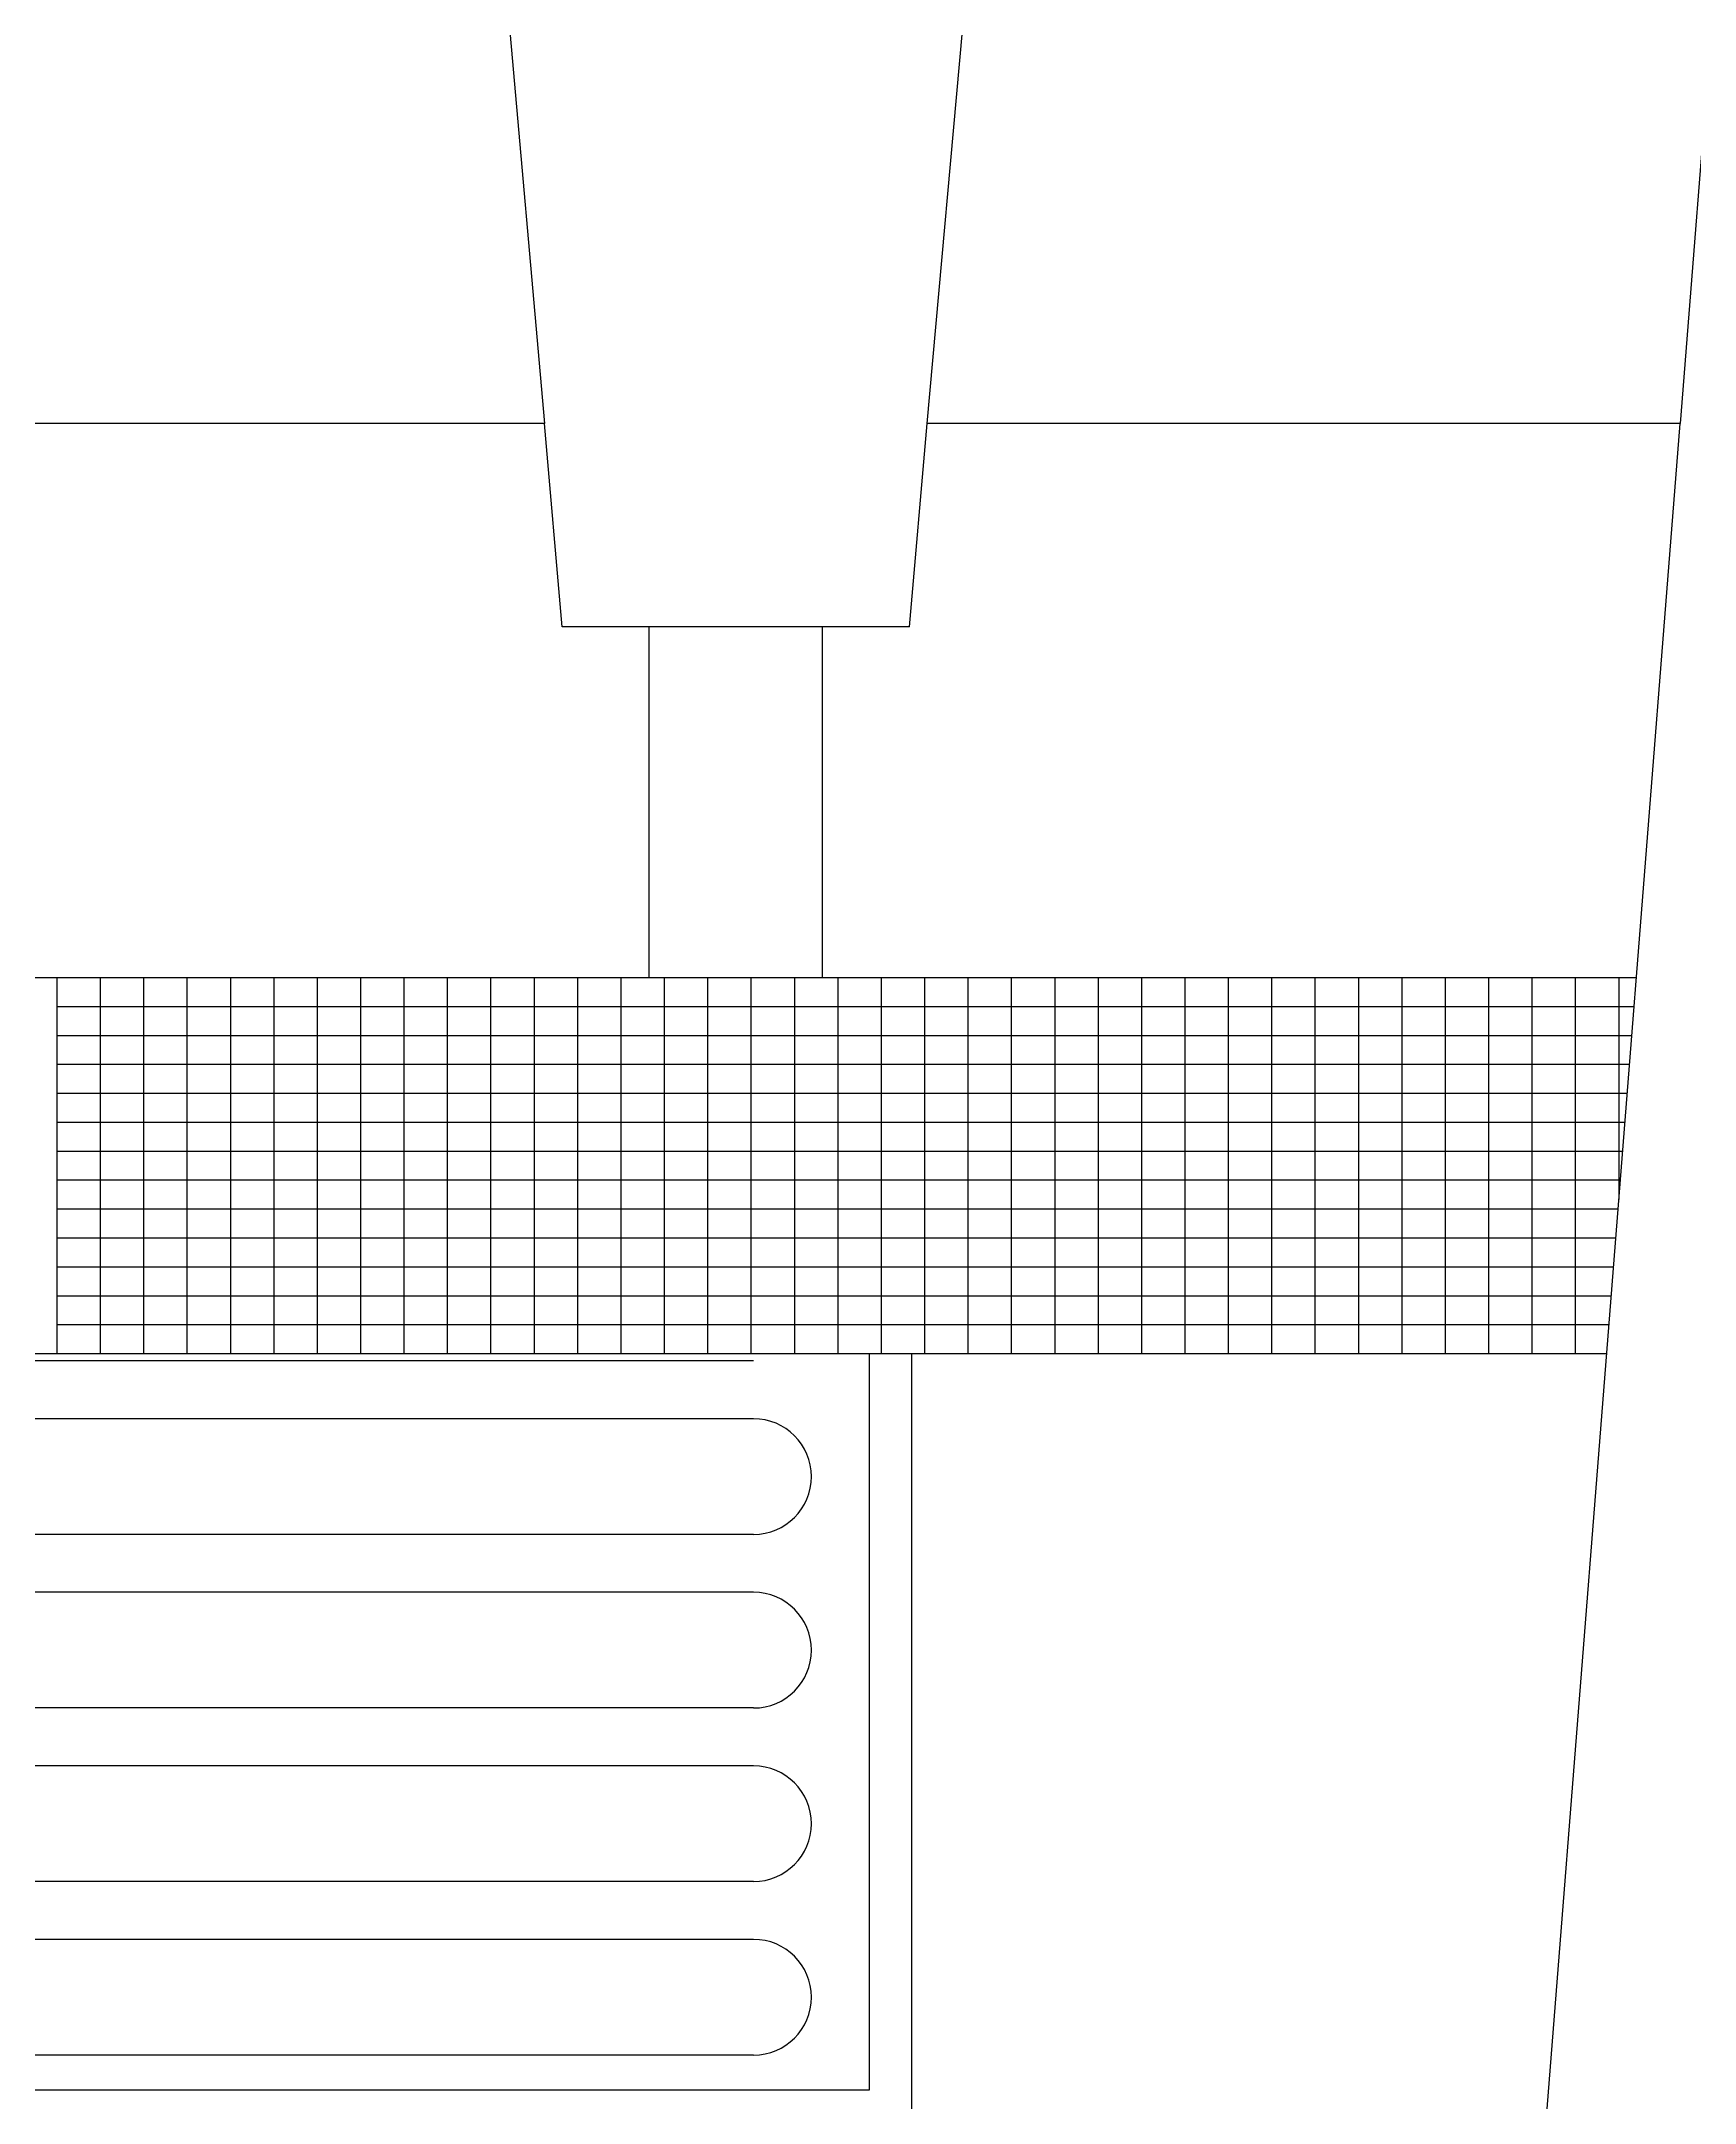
# Model space of a CAD drawing. Extents: x -121210 to 57230, y 84783 to 157800.
# Drawn here: x -30567 to -29710, y 136332 to 137401 of the extents above; entities that cross this region are included whole.
import ezdxf

# ---------------------------------------------------------------- set-up
doc = ezdxf.new("R2010")
doc.units = 0
doc.header["$MEASUREMENT"] = 0
doc.layers.get('0').update_dxf_attribs({"linetype": 'CONTINUOUS'})
doc.styles.add('ROMANT', font='romant')

# ---------------------------------------------------------------- blocks, each defined once
blk = doc.blocks.new('A$C6084676A')
for p, q in [((3.8398, 1.93704), (3.80598, 1.50824)), ((3.39362, 1.73168), (3.41327, 1.50824)), ((3.54562, 1.50824), (3.56569, 1.73168)), ((3.41327, 1.50824), (3.21273, 1.50824)), ((3.41945, 1.43796), (3.41327, 1.50824)), ((3.53945, 1.43796), (3.54562, 1.50824)), ((3.80598, 1.50824), (3.54562, 1.50824)), ((3.75645, 0.88048), (3.80598, 1.50824)), ((3.53945, 1.43796), (3.41945, 1.43796)), ((3.44945, 1.31655), (3.44945, 1.43796)), ((3.50945, 1.31655), (3.50945, 1.43796)), ((3.79086, 1.31655), (3.22981, 1.31655)), ((3.24481, 1.18655), (3.24481, 1.31655)), ((3.25981, 1.18655), (3.25981, 1.31655)), ((3.27481, 1.18655), (3.27481, 1.31655)), ((3.28981, 1.18655), (3.28981, 1.31655)), ((3.30481, 1.18655), (3.30481, 1.31655)), ((3.31981, 1.18655), (3.31981, 1.31655)), ((3.33481, 1.18655), (3.33481, 1.31655)), ((3.34981, 1.18655), (3.34981, 1.31655)), ((3.36481, 1.18655), (3.36481, 1.31655)), ((3.37981, 1.18655), (3.37981, 1.31655)), ((3.39481, 1.18655), (3.39481, 1.31655)), ((3.40981, 1.18655), (3.40981, 1.31655)), ((3.42481, 1.18655), (3.42481, 1.31655)), ((3.43981, 1.18655), (3.43981, 1.31655)), ((3.45481, 1.18655), (3.45481, 1.31655)), ((3.46981, 1.18655), (3.46981, 1.31655)), ((3.48481, 1.18655), (3.48481, 1.31655)), ((3.49981, 1.18655), (3.49981, 1.31655)), ((3.51481, 1.18655), (3.51481, 1.31655)), ((3.52981, 1.18655), (3.52981, 1.31655)), ((3.54481, 1.18655), (3.54481, 1.31655)), ((3.55981, 1.18655), (3.55981, 1.31655)), ((3.57481, 1.18655), (3.57481, 1.31655)), ((3.58981, 1.18655), (3.58981, 1.31655)), ((3.60481, 1.18655), (3.60481, 1.31655)), ((3.61981, 1.18655), (3.61981, 1.31655)), ((3.63481, 1.18655), (3.63481, 1.31655)), ((3.64981, 1.18655), (3.64981, 1.31655)), ((3.66481, 1.18655), (3.66481, 1.31655)), ((3.67981, 1.18655), (3.67981, 1.31655)), ((3.69481, 1.18655), (3.69481, 1.31655)), ((3.70981, 1.18655), (3.70981, 1.31655)), ((3.72481, 1.18655), (3.72481, 1.31655)), ((3.73981, 1.18655), (3.73981, 1.31655)), ((3.75481, 1.18655), (3.75481, 1.31655)), ((3.76981, 1.18655), (3.76981, 1.31655)), ((3.78481, 1.23995), (3.78481, 1.31655)), ((3.79007, 1.30655), (3.24481, 1.30655)), ((3.78928, 1.29655), (3.24481, 1.29655)), ((3.78849, 1.28655), (3.24481, 1.28655)), ((3.7877, 1.27655), (3.24481, 1.27655)), ((3.78691, 1.26655), (3.24481, 1.26655)), ((3.78612, 1.25655), (3.24481, 1.25655)), ((3.78533, 1.24655), (3.24481, 1.24655)), ((3.78454, 1.23655), (3.24481, 1.23655)), ((3.78376, 1.22655), (3.24481, 1.22655)), ((3.78297, 1.21655), (3.24481, 1.21655)), ((3.78218, 1.20655), (3.24481, 1.20655)), ((3.78139, 1.19655), (3.24481, 1.19655)), ((3.48557, 1.18412), (3.18453, 1.18412)), ((3.7806, 1.18655), (3.22981, 1.18655)), ((3.52557, 1.18655), (3.52557, 0.93193)), ((3.54017, 1.18655), (3.54017, 0.91314)), ((3.48557, 1.16412), (3.19341, 1.16412)), ((3.48557, 1.12412), (3.06848, 1.12412)), ((3.48557, 1.10412), (3.06848, 1.10412)), ((3.48557, 1.06412), (3.06848, 1.06412)), ((3.48557, 1.04412), (3.06848, 1.04412)), ((3.48557, 1.00412), (3.06848, 1.00412)), ((3.48557, 0.98412), (3.06848, 0.98412)), ((3.48557, 0.94412), (3.06848, 0.94412)), ((3.52557, 0.93193), (3.03248, 0.93193))]:
    blk.add_line(p, q)
for centre in [(3.48557, 1.14412), (3.48557, 1.08412), (3.48557, 1.02412), (3.48557, 0.96412)]:
    blk.add_arc(centre, 0.02, 270, 90)
at = {"style": 'ROMANT'}
for s, p in [('JUAN VTE BUENROSTRO', (3.33481, 1.29654)), (' 20.154.133-S', (3.33483, 1.29654))]:
    blk.add_text(s, height=0.0000034, dxfattribs=at).set_placement(p)
blk = doc.blocks.new('A$C56632E43')
at = {"xscale": 1000, "yscale": 1000, "zscale": 1000}
blk.add_blockref('A$C6084676A', (0, 0), dxfattribs=at)

msp = doc.modelspace()

# ---------------------------------------------------------------- block references
at = {"xscale": 1.5, "yscale": 1.5, "zscale": 1.5}
msp.add_blockref('A$C56632E43', (-35426, 134940.6), dxfattribs=at)

doc.saveas('drawing.dxf')
